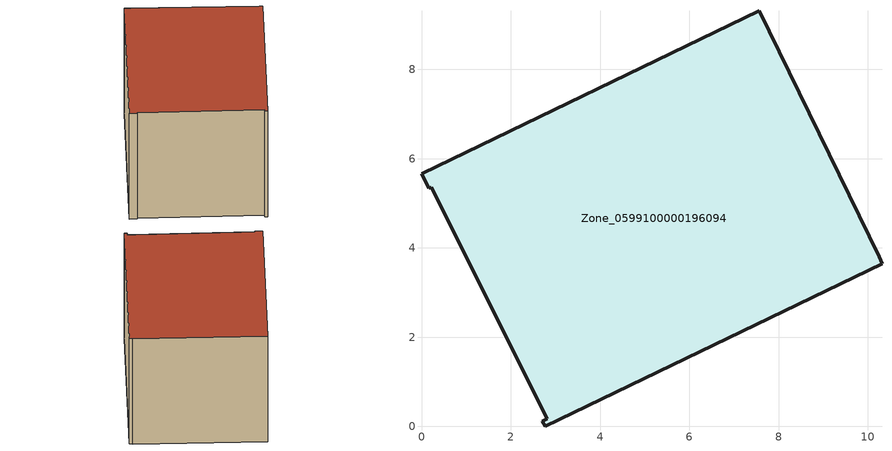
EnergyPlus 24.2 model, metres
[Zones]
Zone_0599100000196094
 floor ground (C_G): 10.32,3.65 2.77,0 2.71,0.12 2.82,0.17 0.22,5.36 0.16,5.33 0,5.67 7.57,9.32 10.26,3.8 z0
 wall outside (C_F): 10.26,3.8 7.57,9.32 0,5.67 0.16,5.33 0.22,5.36 2.82,0.17 2.71,0.12 2.77,0 10.32,3.65 10.26,3.8 z0:5.82
 roof outside (C_R): 2.77,0 10.32,3.65 10.26,3.8 7.57,9.32 0,5.67 0.16,5.33 0.22,5.36 2.82,0.17 2.71,0.12 z5.82
[BUILDING]
Pand.0599100000196094: North Axis=0; Terrain=City; Loads Convergence Tolerance Value=0.04; Temperature Convergence Tolerance Value=0.4; Solar Distribution=FullExterior; Maximum Number of Warmup Days=25; Minimum Number of Warmup Days=1
[Site:Location]
Rotterdam.The.Hague.AP_ZH_NLD Design_Conditions: Latitude=51.96; Longitude=4.45; Time Zone=1; Elevation=-4.5
[SITE:GROUNDTEMPERATURE:BUILDINGSURFACE]
18, 18, 18, 18, 18, 18, 18, 18, 18, 18, 18, 18
[MATERIAL] Thermal Absorptance=0.9; Solar Absorptance=0.7; Visible Absorptance=0.7
Name | Roughness | Thickness | Conductivity | Density | Specific Heat
G.TI.1946-1964 | MediumSmooth | 0.15 | 1 | 540 | 1210
F.TI.1946-1964 | Rough | 0.3 | 0.857143 | 1920 | 840
R.TI.1946-1964 | MediumRough | 0.2 | 0.277778 | 1500 | 1000
[CONSTRUCTION]
C_G: G.TI.1946-1964
C_F: F.TI.1946-1964
C_R: R.TI.1946-1964
[ZONE]
Zone_0599100000196094: Type=1; Multiplier=1; Ceiling Height=Autocalculate; Volume=Autocalculate; Floor Area=autocalculate; Part of Total Floor Area=Yes
[ZONEINFILTRATION:DESIGNFLOWRATE]
Infil_Zone_0599100000196094: Zone or ZoneList or Space or SpaceList=Zone_0599100000196094; Schedule=AlwaysOn; Design Flow Rate Calculation Method=Flow/Area; Flow Rate per Floor Area=0.003; Constant Term Coefficient=1; Temperature Term Coefficient=0; Velocity Term Coefficient=0; Velocity Squared Term Coefficient=0
[HVACTEMPLATE:ZONE:IDEALLOADSAIRSYSTEM]
Zone_0599100000196094: Maximum Heating Supply Air Temperature=50; Minimum Cooling Supply Air Temperature=13; Maximum Heating Supply Air Humidity Ratio=0.0156; Minimum Cooling Supply Air Humidity Ratio=0.0077; Heating Limit=NoLimit; Cooling Limit=NoLimit; Dehumidification Control Type=ConstantSensibleHeatRatio; Cooling Sensible Heat Ratio=0.7; Dehumidification Setpoint=60; Humidification Control Type=None; Humidification Setpoint=30; Outdoor Air Method=None; Outdoor Air Flow Rate per Person=0.00944; Outdoor Air Flow Rate per Zone Floor Area=0; Outdoor Air Flow Rate per Zone=0; Demand Controlled Ventilation Type=None; Outdoor Air Economizer Type=NoEconomizer; Heat Recovery Type=None; Sensible Heat Recovery Effectiveness=0.7; Latent Heat Recovery Effectiveness=0.65
[ZONECONTROL:THERMOSTAT]
ThermostatControl_Zone_0599100000196094: Zone or ZoneList=Zone_0599100000196094; Control Type Schedule=DualSetpointControlType; Control 1=Thermostat_Zone_0599100000196094; Temperature Difference Between Cutout And Setpoint=0
[THERMOSTATSETPOINT:DUALSETPOINT]
Thermostat_Zone_0599100000196094: Heating Setpoint Temperature Schedule=HeatingSetpoint_Zone_0599100000196094; Cooling Setpoint Temperature Schedule=CoolingSetpoint_Zone_0599100000196094
[SCHEDULE:COMPACT]
HeatingSetpoint_Zone_0599100000196094: Through: 12/31, For: AllDays, Until: 24:00, 21
CoolingSetpoint_Zone_0599100000196094: Through: 12/31, For: AllDays, Until: 24:00, 24
DualSetpointControlType: Through: 12/31, For: AllDays, Until: 24:00, 4
AlwaysOn: Through: 12/31, For: AllDays, Until: 24:00, 1
